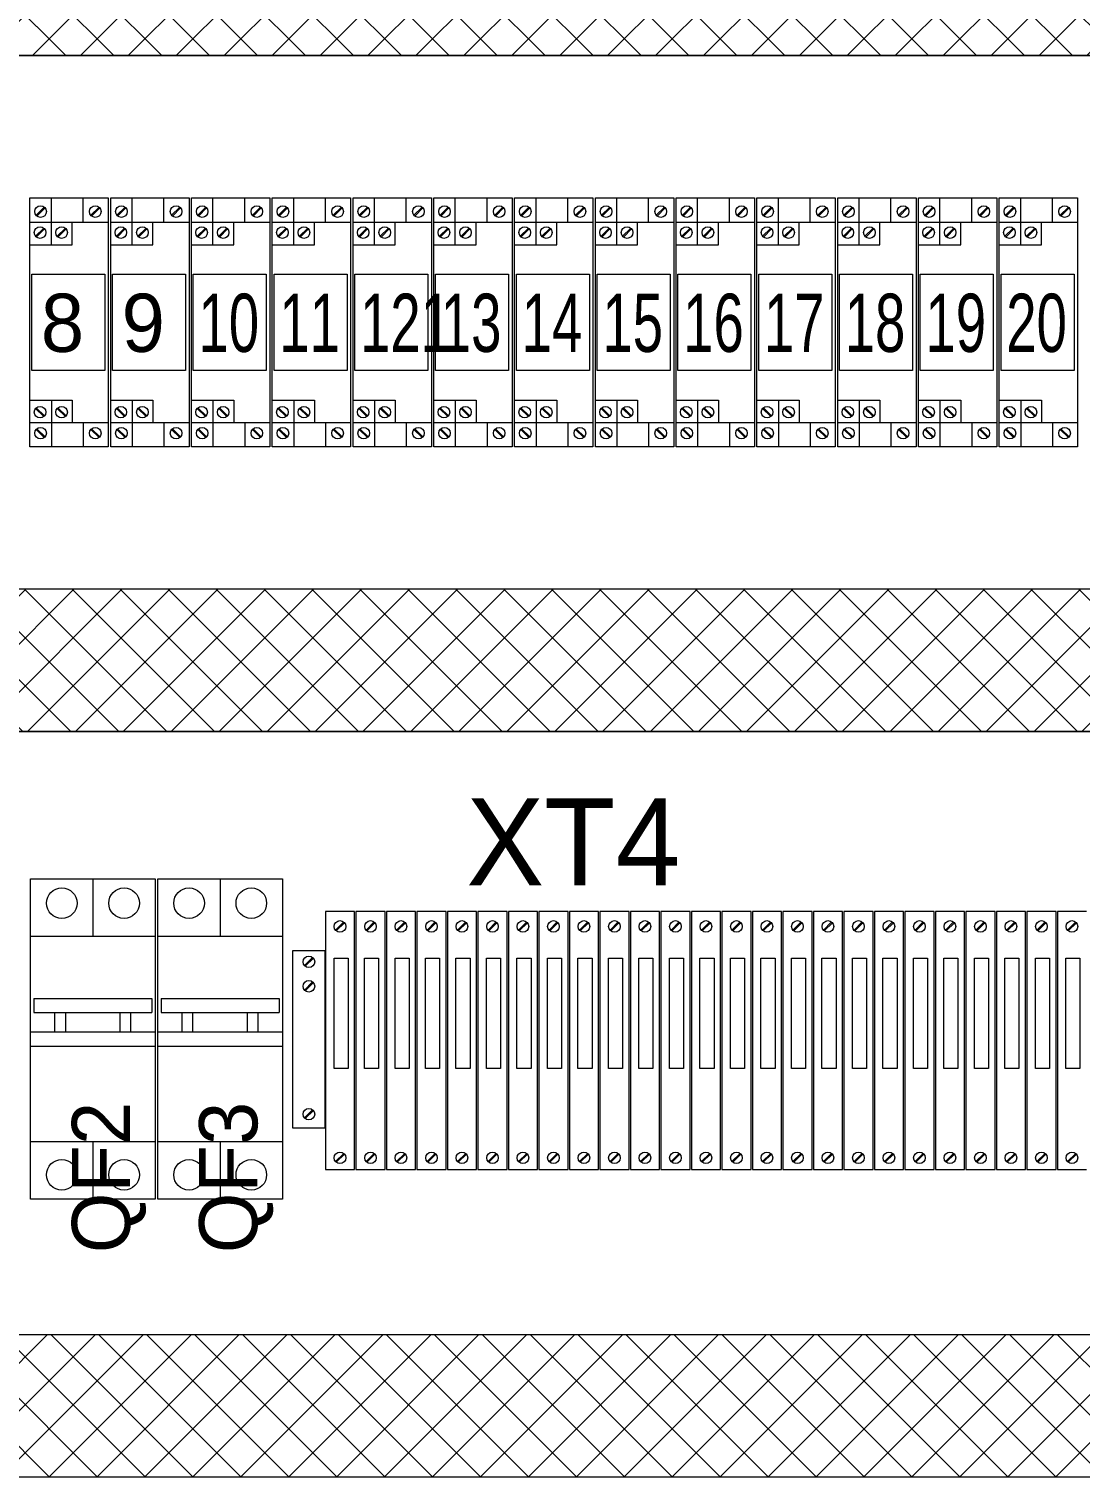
# Model space of a CAD drawing. Header units: millimetres. Extents: x 43457 to 72822, y 60284 to 123188.
# Drawn here: x 44506 to 44801.3, y 61876.1 to 62283.1 of the extents above; entities that cross this region are included whole.
import ezdxf

# ---------------------------------------------------------------- set-up
doc = ezdxf.new("R2010")
doc.units = ezdxf.units.MM
doc.header["$LTSCALE"] = 10
doc.layers.add('1轮廓实线层', color=7, linetype='Continuous', lineweight=18)
doc.layers.add('6文字层', color=3, linetype='Continuous', lineweight=18)
doc.styles.add('样式 1', font='', dxfattribs={"width": 0.9})
doc.styles.get('样式 1').set_extended_font_data('幼圆')

msp = doc.modelspace()

# ---------------------------------------------------------------- hatches: boundary and pattern name
at = {"layer": '1轮廓实线层'}
h = msp.add_hatch(dxfattribs=at)
h.set_pattern_fill('ANSI37', color=4, scale=3, style=0)
h.set_pattern_definition([(45, (4295.804, 0), (-6.7351921, 6.7351921), []), (135, (4295.804, 0), (-6.7351921, -6.7351921), [])])
h.paths.add_polyline_path([(44314.25, 62495.65), (45057.67, 62495.65), (45057.67, 62315.64), (44314.25, 62315.64)], flags=16)
h.paths.add_polyline_path([(44314.23, 62275.64), (45057.67, 62275.64), (45057.67, 62125.64), (44314.23, 62125.64)], flags=16)
h.paths.add_polyline_path([(44314.23, 62085.64), (45057.67, 62085.64), (45057.67, 61916.1), (44314.23, 61916.1)], flags=16)
h.paths.add_polyline_path([(44275.23, 62534.64), (45097.67, 62534.64), (45097.67, 61876.11), (44275.23, 61876.11)])

# ---------------------------------------------------------------- linework, layer by layer
for p, q in [((45057.67, 62275.64), (44314.23, 62275.64)), ((45057.67, 62125.64), (44314.23, 62125.64)), ((45057.67, 62085.64), (44314.23, 62085.64)), ((44506.45, 62044.23), (44523.95, 62044.23)), ((44506.45, 61954.23), (44506.45, 62044.23)), ((44523.95, 62044.23), (44541.45, 62044.23)), ((44523.95, 62044.23), (44523.95, 62028.09)), ((44541.45, 62044.23), (44541.45, 61954.23)), ((44542.21, 62044.23), (44559.71, 62044.23)), ((44542.21, 61954.23), (44542.21, 62044.23)), ((44559.71, 62044.23), (44577.21, 62044.23)), ((44559.71, 62044.23), (44559.71, 62028.09)), ((44577.21, 62044.23), (44577.21, 61954.23)), ((44506.45, 62028.09), (44541.45, 62028.09)), ((44542.21, 62028.09), (44577.21, 62028.09)), ((44507.36, 62010.64), (44540.55, 62010.64)), ((44507.36, 62010.64), (44507.36, 62006.68)), ((44540.55, 62010.64), (44540.55, 62006.68)), ((44543.12, 62010.64), (44576.31, 62010.64)), ((44543.12, 62010.64), (44543.12, 62006.68)), ((44576.31, 62010.64), (44576.31, 62006.68)), ((44507.36, 62006.68), (44540.55, 62006.68)), ((44513.28, 62001.21), (44513.28, 62006.68)), ((44516.29, 62001.21), (44516.29, 62006.68)), ((44531.62, 62001.21), (44531.62, 62006.68)), ((44534.63, 62001.21), (44534.63, 62006.68)), ((44543.12, 62006.68), (44576.31, 62006.68)), ((44549.03, 62001.21), (44549.03, 62006.68)), ((44552.05, 62001.21), (44552.05, 62006.68)), ((44567.38, 62001.21), (44567.38, 62006.68)), ((44570.39, 62001.21), (44570.39, 62006.68)), ((44506.45, 62001.21), (44541.45, 62001.21)), ((44542.21, 62001.21), (44577.21, 62001.21)), ((44506.45, 61997.25), (44541.45, 61997.25)), ((44542.21, 61997.25), (44577.21, 61997.25)), ((44506.45, 61970.38), (44541.45, 61970.38)), ((44523.95, 61970.38), (44523.95, 61954.23)), ((44542.21, 61970.38), (44577.21, 61970.38)), ((44559.71, 61970.38), (44559.71, 61954.23)), ((44523.95, 61954.23), (44506.45, 61954.23)), ((44541.45, 61954.23), (44523.95, 61954.23)), ((44559.71, 61954.23), (44542.21, 61954.23)), ((44577.21, 61954.23), (44559.71, 61954.23))]:
    msp.add_line(p, q, dxfattribs=at)
at = {"layer": '1轮廓实线层', "lineweight": 13}
for p, q in [((44506.25, 62235.64), (44528.25, 62235.64)), ((44506.25, 62165.64), (44506.25, 62235.64)), ((44512.29, 62229.95), (44512.29, 62235.64)), ((44521.2, 62228.8), (44521.2, 62235.64)), ((44528.25, 62235.64), (44528.25, 62165.64)), ((44528.96, 62235.64), (44550.96, 62235.64)), ((44528.96, 62165.64), (44528.96, 62235.64)), ((44534.99, 62229.95), (44534.99, 62235.64)), ((44543.9, 62228.8), (44543.9, 62235.64)), ((44550.96, 62235.64), (44550.96, 62165.64)), ((44551.66, 62235.64), (44573.66, 62235.64)), ((44551.66, 62165.64), (44551.66, 62235.64)), ((44557.69, 62229.95), (44557.69, 62235.64)), ((44566.6, 62228.8), (44566.6, 62235.64)), ((44573.66, 62235.64), (44573.66, 62165.64)), ((44574.36, 62235.64), (44596.36, 62235.64)), ((44574.36, 62165.64), (44574.36, 62235.64)), ((44580.39, 62229.95), (44580.39, 62235.64)), ((44589.3, 62228.8), (44589.3, 62235.64)), ((44596.36, 62235.64), (44596.36, 62165.64)), ((44597.06, 62235.64), (44619.06, 62235.64)), ((44597.06, 62165.64), (44597.06, 62235.64)), ((44603.09, 62229.95), (44603.09, 62235.64)), ((44612, 62228.8), (44612, 62235.64)), ((44619.06, 62235.64), (44619.06, 62165.64)), ((44619.76, 62235.64), (44641.76, 62235.64)), ((44619.76, 62165.64), (44619.76, 62235.64)), ((44625.79, 62229.95), (44625.79, 62235.64)), ((44634.7, 62228.8), (44634.7, 62235.64)), ((44641.76, 62235.64), (44641.76, 62165.64)), ((44642.46, 62235.64), (44664.46, 62235.64)), ((44642.46, 62165.64), (44642.46, 62235.64)), ((44648.49, 62229.95), (44648.49, 62235.64)), ((44657.4, 62228.8), (44657.4, 62235.64)), ((44664.46, 62235.64), (44664.46, 62165.64)), ((44665.16, 62235.64), (44687.16, 62235.64)), ((44665.16, 62165.64), (44665.16, 62235.64)), ((44671.19, 62229.95), (44671.19, 62235.64)), ((44680.11, 62228.8), (44680.11, 62235.64)), ((44687.16, 62235.64), (44687.16, 62165.64)), ((44687.86, 62235.64), (44709.86, 62235.64)), ((44687.86, 62165.64), (44687.86, 62235.64)), ((44693.89, 62229.95), (44693.89, 62235.64)), ((44702.81, 62228.8), (44702.81, 62235.64)), ((44709.86, 62235.64), (44709.86, 62165.64)), ((44710.56, 62235.64), (44732.56, 62235.64)), ((44710.56, 62165.64), (44710.56, 62235.64)), ((44716.59, 62229.95), (44716.59, 62235.64)), ((44725.51, 62228.8), (44725.51, 62235.64)), ((44732.56, 62235.64), (44732.56, 62165.64)), ((44733.26, 62235.64), (44755.26, 62235.64)), ((44733.26, 62165.64), (44733.26, 62235.64)), ((44739.29, 62229.95), (44739.29, 62235.64)), ((44748.21, 62228.8), (44748.21, 62235.64)), ((44755.26, 62235.64), (44755.26, 62165.64)), ((44755.96, 62235.64), (44777.96, 62235.64)), ((44755.96, 62165.64), (44755.96, 62235.64)), ((44761.99, 62229.95), (44761.99, 62235.64)), ((44770.91, 62228.8), (44770.91, 62235.64)), ((44777.96, 62235.64), (44777.96, 62165.64)), ((44778.66, 62235.64), (44800.66, 62235.64)), ((44778.66, 62165.64), (44778.66, 62235.64)), ((44784.69, 62229.95), (44784.69, 62235.64)), ((44793.61, 62228.8), (44793.61, 62235.64)), ((44800.66, 62235.64), (44800.66, 62165.64)), ((44507.99, 62230.73), (44510.29, 62233.03)), ((44508.19, 62230.53), (44510.49, 62232.83)), ((44512.29, 62222.46), (44512.29, 62229.95)), ((44523.37, 62230.73), (44525.67, 62233.03)), ((44523.57, 62230.53), (44525.87, 62232.83)), ((44530.69, 62230.73), (44532.99, 62233.03)), ((44530.89, 62230.53), (44533.19, 62232.83)), ((44534.99, 62222.46), (44534.99, 62229.95)), ((44546.07, 62230.73), (44548.37, 62233.03)), ((44546.27, 62230.53), (44548.57, 62232.83)), ((44553.39, 62230.73), (44555.69, 62233.03)), ((44553.59, 62230.53), (44555.89, 62232.83)), ((44557.69, 62222.46), (44557.69, 62229.95)), ((44568.77, 62230.73), (44571.07, 62233.03)), ((44568.97, 62230.53), (44571.27, 62232.83)), ((44576.09, 62230.73), (44578.39, 62233.03)), ((44576.29, 62230.53), (44578.59, 62232.83)), ((44580.39, 62222.46), (44580.39, 62229.95)), ((44591.47, 62230.73), (44593.77, 62233.03)), ((44591.67, 62230.53), (44593.97, 62232.83)), ((44598.79, 62230.73), (44601.09, 62233.03)), ((44598.99, 62230.53), (44601.29, 62232.83)), ((44603.09, 62222.46), (44603.09, 62229.95)), ((44614.17, 62230.73), (44616.47, 62233.03)), ((44614.37, 62230.53), (44616.67, 62232.83)), ((44621.49, 62230.73), (44623.79, 62233.03)), ((44621.69, 62230.53), (44623.99, 62232.83)), ((44625.79, 62222.46), (44625.79, 62229.95)), ((44636.87, 62230.73), (44639.17, 62233.03)), ((44637.07, 62230.53), (44639.37, 62232.83)), ((44644.19, 62230.73), (44646.49, 62233.03)), ((44644.39, 62230.53), (44646.69, 62232.83)), ((44648.49, 62222.46), (44648.49, 62229.95)), ((44659.57, 62230.73), (44661.87, 62233.03)), ((44659.77, 62230.53), (44662.07, 62232.83)), ((44666.89, 62230.73), (44669.19, 62233.03)), ((44667.09, 62230.53), (44669.39, 62232.83)), ((44671.19, 62222.46), (44671.19, 62229.95)), ((44682.27, 62230.73), (44684.57, 62233.03)), ((44682.47, 62230.53), (44684.77, 62232.83)), ((44689.59, 62230.73), (44691.89, 62233.03)), ((44689.79, 62230.53), (44692.09, 62232.83)), ((44693.89, 62222.46), (44693.89, 62229.95)), ((44704.97, 62230.73), (44707.27, 62233.03)), ((44705.17, 62230.53), (44707.47, 62232.83)), ((44712.29, 62230.73), (44714.59, 62233.03)), ((44712.49, 62230.53), (44714.79, 62232.83)), ((44716.59, 62222.46), (44716.59, 62229.95)), ((44727.67, 62230.73), (44729.97, 62233.03)), ((44727.87, 62230.53), (44730.17, 62232.83)), ((44734.99, 62230.73), (44737.29, 62233.03)), ((44735.19, 62230.53), (44737.49, 62232.83)), ((44739.29, 62222.46), (44739.29, 62229.95)), ((44750.37, 62230.73), (44752.67, 62233.03)), ((44750.57, 62230.53), (44752.87, 62232.83)), ((44757.69, 62230.73), (44759.99, 62233.03)), ((44757.89, 62230.53), (44760.19, 62232.83)), ((44761.99, 62222.46), (44761.99, 62229.95)), ((44773.07, 62230.73), (44775.37, 62233.03)), ((44773.28, 62230.53), (44775.57, 62232.83)), ((44780.39, 62230.73), (44782.69, 62233.03)), ((44780.6, 62230.53), (44782.89, 62232.83)), ((44784.69, 62222.46), (44784.69, 62229.95)), ((44795.77, 62230.73), (44798.07, 62233.03)), ((44795.98, 62230.53), (44798.27, 62232.83)), ((44506.25, 62228.8), (44528.25, 62228.8)), ((44507.84, 62224.83), (44510.14, 62227.13)), ((44508.04, 62224.63), (44510.34, 62226.93)), ((44513.9, 62224.83), (44516.2, 62227.13)), ((44514.1, 62224.63), (44516.4, 62226.93)), ((44518.13, 62222.46), (44518.13, 62228.8)), ((44528.96, 62228.8), (44550.96, 62228.8)), ((44530.54, 62224.83), (44532.84, 62227.13)), ((44530.74, 62224.63), (44533.04, 62226.93)), ((44536.6, 62224.83), (44538.9, 62227.13)), ((44536.8, 62224.63), (44539.1, 62226.93)), ((44540.83, 62222.46), (44540.83, 62228.8)), ((44551.66, 62228.8), (44573.66, 62228.8)), ((44553.24, 62224.83), (44555.54, 62227.13)), ((44553.44, 62224.63), (44555.74, 62226.93)), ((44559.3, 62224.83), (44561.6, 62227.13)), ((44559.5, 62224.63), (44561.8, 62226.93)), ((44563.53, 62222.46), (44563.53, 62228.8)), ((44574.36, 62228.8), (44596.36, 62228.8)), ((44575.94, 62224.83), (44578.24, 62227.13)), ((44576.14, 62224.63), (44578.44, 62226.93)), ((44582, 62224.83), (44584.3, 62227.13)), ((44582.2, 62224.63), (44584.5, 62226.93)), ((44586.23, 62222.46), (44586.23, 62228.8)), ((44597.06, 62228.8), (44619.06, 62228.8)), ((44598.64, 62224.83), (44600.94, 62227.13)), ((44598.84, 62224.63), (44601.14, 62226.93)), ((44604.7, 62224.83), (44607, 62227.13)), ((44604.91, 62224.63), (44607.2, 62226.93)), ((44608.93, 62222.46), (44608.93, 62228.8)), ((44619.76, 62228.8), (44641.76, 62228.8)), ((44621.34, 62224.83), (44623.64, 62227.13)), ((44621.54, 62224.63), (44623.84, 62226.93)), ((44627.4, 62224.83), (44629.7, 62227.13)), ((44627.61, 62224.63), (44629.9, 62226.93)), ((44631.63, 62222.46), (44631.63, 62228.8)), ((44642.46, 62228.8), (44664.46, 62228.8)), ((44644.04, 62224.83), (44646.34, 62227.13)), ((44644.24, 62224.63), (44646.54, 62226.93)), ((44650.1, 62224.83), (44652.4, 62227.13)), ((44650.31, 62224.63), (44652.6, 62226.93)), ((44654.33, 62222.46), (44654.33, 62228.8)), ((44665.16, 62228.8), (44687.16, 62228.8)), ((44666.74, 62224.83), (44669.04, 62227.13)), ((44666.95, 62224.63), (44669.24, 62226.93)), ((44672.81, 62224.83), (44675.1, 62227.13)), ((44673.01, 62224.63), (44675.3, 62226.93)), ((44677.03, 62222.46), (44677.03, 62228.8)), ((44687.86, 62228.8), (44709.86, 62228.8)), ((44689.44, 62224.83), (44691.74, 62227.13)), ((44689.65, 62224.63), (44691.94, 62226.93)), ((44695.51, 62224.83), (44697.8, 62227.13)), ((44695.71, 62224.63), (44698.01, 62226.93)), ((44699.73, 62222.46), (44699.73, 62228.8)), ((44710.56, 62228.8), (44732.56, 62228.8)), ((44712.14, 62224.83), (44714.44, 62227.13)), ((44712.35, 62224.63), (44714.64, 62226.93)), ((44718.21, 62224.83), (44720.5, 62227.13)), ((44718.41, 62224.63), (44720.71, 62226.93)), ((44722.43, 62222.46), (44722.43, 62228.8)), ((44733.26, 62228.8), (44755.26, 62228.8)), ((44734.85, 62224.83), (44737.14, 62227.13)), ((44735.05, 62224.63), (44737.35, 62226.93)), ((44740.91, 62224.83), (44743.2, 62227.13)), ((44741.11, 62224.63), (44743.41, 62226.93)), ((44745.13, 62222.46), (44745.13, 62228.8)), ((44755.96, 62228.8), (44777.96, 62228.8)), ((44757.55, 62224.83), (44759.84, 62227.13)), ((44757.75, 62224.63), (44760.05, 62226.93)), ((44763.61, 62224.83), (44765.91, 62227.13)), ((44763.81, 62224.63), (44766.11, 62226.93)), ((44767.83, 62222.46), (44767.83, 62228.8)), ((44778.66, 62228.8), (44800.66, 62228.8)), ((44780.25, 62224.83), (44782.54, 62227.13)), ((44780.45, 62224.63), (44782.75, 62226.93)), ((44786.31, 62224.83), (44788.61, 62227.13)), ((44786.51, 62224.63), (44788.81, 62226.93)), ((44790.53, 62222.46), (44790.53, 62228.8)), ((44506.25, 62222.46), (44518.13, 62222.46)), ((44528.96, 62222.46), (44540.83, 62222.46)), ((44551.66, 62222.46), (44563.53, 62222.46)), ((44574.36, 62222.46), (44586.23, 62222.46)), ((44597.06, 62222.46), (44608.93, 62222.46)), ((44619.76, 62222.46), (44631.63, 62222.46)), ((44642.46, 62222.46), (44654.33, 62222.46)), ((44665.16, 62222.46), (44677.03, 62222.46)), ((44687.86, 62222.46), (44699.73, 62222.46)), ((44710.56, 62222.46), (44722.43, 62222.46)), ((44733.26, 62222.46), (44745.13, 62222.46)), ((44755.96, 62222.46), (44767.83, 62222.46)), ((44778.66, 62222.46), (44790.53, 62222.46)), ((44506.25, 62178.82), (44518.13, 62178.82)), ((44512.29, 62178.82), (44512.29, 62171.33)), ((44518.13, 62178.82), (44518.13, 62172.47)), ((44528.96, 62178.82), (44540.83, 62178.82)), ((44534.99, 62178.82), (44534.99, 62171.33)), ((44540.83, 62178.82), (44540.83, 62172.47)), ((44551.66, 62178.82), (44563.53, 62178.82)), ((44557.69, 62178.82), (44557.69, 62171.33)), ((44563.53, 62178.82), (44563.53, 62172.47)), ((44574.36, 62178.82), (44586.23, 62178.82)), ((44580.39, 62178.82), (44580.39, 62171.33)), ((44586.23, 62178.82), (44586.23, 62172.47)), ((44597.06, 62178.82), (44608.93, 62178.82)), ((44603.09, 62178.82), (44603.09, 62171.33)), ((44608.93, 62178.82), (44608.93, 62172.47)), ((44619.76, 62178.82), (44631.63, 62178.82)), ((44625.79, 62178.82), (44625.79, 62171.33)), ((44631.63, 62178.82), (44631.63, 62172.47)), ((44642.46, 62178.82), (44654.33, 62178.82)), ((44648.49, 62178.82), (44648.49, 62171.33)), ((44654.33, 62178.82), (44654.33, 62172.47)), ((44665.16, 62178.82), (44677.03, 62178.82)), ((44671.19, 62178.82), (44671.19, 62171.33)), ((44677.03, 62178.82), (44677.03, 62172.47)), ((44687.86, 62178.82), (44699.73, 62178.82)), ((44693.89, 62178.82), (44693.89, 62171.33)), ((44699.73, 62178.82), (44699.73, 62172.47)), ((44710.56, 62178.82), (44722.43, 62178.82)), ((44716.59, 62178.82), (44716.59, 62171.33)), ((44722.43, 62178.82), (44722.43, 62172.47)), ((44733.26, 62178.82), (44745.13, 62178.82)), ((44739.29, 62178.82), (44739.29, 62171.33)), ((44745.13, 62178.82), (44745.13, 62172.47)), ((44755.96, 62178.82), (44767.83, 62178.82)), ((44761.99, 62178.82), (44761.99, 62171.33)), ((44767.83, 62178.82), (44767.83, 62172.47)), ((44778.66, 62178.82), (44790.53, 62178.82)), ((44784.69, 62178.82), (44784.69, 62171.33)), ((44790.53, 62178.82), (44790.53, 62172.47)), ((44507.84, 62176.45), (44510.14, 62174.15)), ((44508.04, 62176.65), (44510.34, 62174.35)), ((44513.9, 62176.45), (44516.2, 62174.15)), ((44514.1, 62176.65), (44516.4, 62174.35)), ((44530.54, 62176.45), (44532.84, 62174.15)), ((44530.74, 62176.65), (44533.04, 62174.35)), ((44536.6, 62176.45), (44538.9, 62174.15)), ((44536.8, 62176.65), (44539.1, 62174.35)), ((44553.24, 62176.45), (44555.54, 62174.15)), ((44553.44, 62176.65), (44555.74, 62174.35)), ((44559.3, 62176.45), (44561.6, 62174.15)), ((44559.5, 62176.65), (44561.8, 62174.35)), ((44575.94, 62176.45), (44578.24, 62174.15)), ((44576.14, 62176.65), (44578.44, 62174.35)), ((44582, 62176.45), (44584.3, 62174.15)), ((44582.2, 62176.65), (44584.5, 62174.35)), ((44598.64, 62176.45), (44600.94, 62174.15)), ((44598.84, 62176.65), (44601.14, 62174.35)), ((44604.7, 62176.45), (44607, 62174.15)), ((44604.91, 62176.65), (44607.2, 62174.35)), ((44621.34, 62176.45), (44623.64, 62174.15)), ((44621.54, 62176.65), (44623.84, 62174.35)), ((44627.4, 62176.45), (44629.7, 62174.15)), ((44627.61, 62176.65), (44629.9, 62174.35)), ((44644.04, 62176.45), (44646.34, 62174.15)), ((44644.24, 62176.65), (44646.54, 62174.35)), ((44650.1, 62176.45), (44652.4, 62174.15)), ((44650.31, 62176.65), (44652.6, 62174.35)), ((44666.74, 62176.45), (44669.04, 62174.15)), ((44666.95, 62176.65), (44669.24, 62174.35)), ((44672.81, 62176.45), (44675.1, 62174.15)), ((44673.01, 62176.65), (44675.3, 62174.35)), ((44689.44, 62176.45), (44691.74, 62174.15)), ((44689.65, 62176.65), (44691.94, 62174.35)), ((44695.51, 62176.45), (44697.8, 62174.15)), ((44695.71, 62176.65), (44698.01, 62174.35)), ((44712.14, 62176.45), (44714.44, 62174.15)), ((44712.35, 62176.65), (44714.64, 62174.35)), ((44718.21, 62176.45), (44720.5, 62174.15)), ((44718.41, 62176.65), (44720.71, 62174.35)), ((44734.85, 62176.45), (44737.14, 62174.15)), ((44735.05, 62176.65), (44737.35, 62174.35)), ((44740.91, 62176.45), (44743.2, 62174.15)), ((44741.11, 62176.65), (44743.41, 62174.35)), ((44757.55, 62176.45), (44759.84, 62174.15)), ((44757.75, 62176.65), (44760.05, 62174.35)), ((44763.61, 62176.45), (44765.91, 62174.15)), ((44763.81, 62176.65), (44766.11, 62174.35)), ((44780.25, 62176.45), (44782.54, 62174.15)), ((44780.45, 62176.65), (44782.75, 62174.35)), ((44786.31, 62176.45), (44788.61, 62174.15)), ((44786.51, 62176.65), (44788.81, 62174.35)), ((44506.25, 62172.47), (44528.25, 62172.47)), ((44507.99, 62170.55), (44510.29, 62168.25)), ((44508.19, 62170.75), (44510.49, 62168.45)), ((44512.29, 62171.33), (44512.29, 62165.64)), ((44521.2, 62172.47), (44521.2, 62165.64)), ((44523.37, 62170.55), (44525.67, 62168.25)), ((44523.57, 62170.75), (44525.87, 62168.45)), ((44528.96, 62172.47), (44550.96, 62172.47)), ((44530.69, 62170.55), (44532.99, 62168.25)), ((44530.89, 62170.75), (44533.19, 62168.45)), ((44534.99, 62171.33), (44534.99, 62165.64)), ((44543.9, 62172.47), (44543.9, 62165.64)), ((44546.07, 62170.55), (44548.37, 62168.25)), ((44546.27, 62170.75), (44548.57, 62168.45)), ((44551.66, 62172.47), (44573.66, 62172.47)), ((44553.39, 62170.55), (44555.69, 62168.25)), ((44553.59, 62170.75), (44555.89, 62168.45)), ((44557.69, 62171.33), (44557.69, 62165.64)), ((44566.6, 62172.47), (44566.6, 62165.64)), ((44568.77, 62170.55), (44571.07, 62168.25)), ((44568.97, 62170.75), (44571.27, 62168.45)), ((44574.36, 62172.47), (44596.36, 62172.47)), ((44576.09, 62170.55), (44578.39, 62168.25)), ((44576.29, 62170.75), (44578.59, 62168.45)), ((44580.39, 62171.33), (44580.39, 62165.64)), ((44589.3, 62172.47), (44589.3, 62165.64)), ((44591.47, 62170.55), (44593.77, 62168.25)), ((44591.67, 62170.75), (44593.97, 62168.45)), ((44597.06, 62172.47), (44619.06, 62172.47)), ((44598.79, 62170.55), (44601.09, 62168.25)), ((44598.99, 62170.75), (44601.29, 62168.45)), ((44603.09, 62171.33), (44603.09, 62165.64)), ((44612, 62172.47), (44612, 62165.64)), ((44614.17, 62170.55), (44616.47, 62168.25)), ((44614.37, 62170.75), (44616.67, 62168.45)), ((44619.76, 62172.47), (44641.76, 62172.47)), ((44621.49, 62170.55), (44623.79, 62168.25)), ((44621.69, 62170.75), (44623.99, 62168.45)), ((44625.79, 62171.33), (44625.79, 62165.64)), ((44634.7, 62172.47), (44634.7, 62165.64)), ((44636.87, 62170.55), (44639.17, 62168.25)), ((44637.07, 62170.75), (44639.37, 62168.45)), ((44642.46, 62172.47), (44664.46, 62172.47)), ((44644.19, 62170.55), (44646.49, 62168.25)), ((44644.39, 62170.75), (44646.69, 62168.45)), ((44648.49, 62171.33), (44648.49, 62165.64)), ((44657.4, 62172.47), (44657.4, 62165.64)), ((44659.57, 62170.55), (44661.87, 62168.25)), ((44659.77, 62170.75), (44662.07, 62168.45)), ((44665.16, 62172.47), (44687.16, 62172.47)), ((44666.89, 62170.55), (44669.19, 62168.25)), ((44667.09, 62170.75), (44669.39, 62168.45)), ((44671.19, 62171.33), (44671.19, 62165.64)), ((44680.11, 62172.47), (44680.11, 62165.64)), ((44682.27, 62170.55), (44684.57, 62168.25)), ((44682.47, 62170.75), (44684.77, 62168.45)), ((44687.86, 62172.47), (44709.86, 62172.47)), ((44689.59, 62170.55), (44691.89, 62168.25)), ((44689.79, 62170.75), (44692.09, 62168.45)), ((44693.89, 62171.33), (44693.89, 62165.64)), ((44702.81, 62172.47), (44702.81, 62165.64)), ((44704.97, 62170.55), (44707.27, 62168.25)), ((44705.17, 62170.75), (44707.47, 62168.45)), ((44710.56, 62172.47), (44732.56, 62172.47)), ((44712.29, 62170.55), (44714.59, 62168.25)), ((44712.49, 62170.75), (44714.79, 62168.45)), ((44716.59, 62171.33), (44716.59, 62165.64)), ((44725.51, 62172.47), (44725.51, 62165.64)), ((44727.67, 62170.55), (44729.97, 62168.25)), ((44727.87, 62170.75), (44730.17, 62168.45)), ((44733.26, 62172.47), (44755.26, 62172.47)), ((44734.99, 62170.55), (44737.29, 62168.25)), ((44735.19, 62170.75), (44737.49, 62168.45)), ((44739.29, 62171.33), (44739.29, 62165.64)), ((44748.21, 62172.47), (44748.21, 62165.64)), ((44750.37, 62170.55), (44752.67, 62168.25)), ((44750.57, 62170.75), (44752.87, 62168.45)), ((44755.96, 62172.47), (44777.96, 62172.47)), ((44757.69, 62170.55), (44759.99, 62168.25)), ((44757.89, 62170.75), (44760.19, 62168.45)), ((44761.99, 62171.33), (44761.99, 62165.64)), ((44770.91, 62172.47), (44770.91, 62165.64)), ((44773.07, 62170.55), (44775.37, 62168.25)), ((44773.28, 62170.75), (44775.57, 62168.45)), ((44778.66, 62172.47), (44800.66, 62172.47)), ((44780.39, 62170.55), (44782.69, 62168.25)), ((44780.6, 62170.75), (44782.89, 62168.45)), ((44784.69, 62171.33), (44784.69, 62165.64)), ((44793.61, 62172.47), (44793.61, 62165.64)), ((44795.77, 62170.55), (44798.07, 62168.25)), ((44795.98, 62170.75), (44798.27, 62168.45)), ((44528.25, 62165.64), (44506.25, 62165.64)), ((44550.96, 62165.64), (44528.96, 62165.64)), ((44573.66, 62165.64), (44551.66, 62165.64)), ((44596.36, 62165.64), (44574.36, 62165.64)), ((44619.06, 62165.64), (44597.06, 62165.64)), ((44641.76, 62165.64), (44619.76, 62165.64)), ((44664.46, 62165.64), (44642.46, 62165.64)), ((44687.16, 62165.64), (44665.16, 62165.64)), ((44709.86, 62165.64), (44687.86, 62165.64)), ((44732.56, 62165.64), (44710.56, 62165.64)), ((44755.26, 62165.64), (44733.26, 62165.64)), ((44777.96, 62165.64), (44755.96, 62165.64)), ((44800.66, 62165.64), (44778.66, 62165.64)), ((44597.48, 62035.07), (44589.28, 62035.07)), ((44589.28, 62035.07), (44589.28, 61962.57)), ((44597.48, 61962.57), (44597.48, 62035.07)), ((44606.05, 62035.07), (44597.85, 62035.07)), ((44597.85, 62035.07), (44597.85, 61962.57)), ((44606.05, 61962.57), (44606.05, 62035.07)), ((44614.62, 62035.07), (44606.42, 62035.07)), ((44606.42, 62035.07), (44606.42, 61962.57)), ((44614.62, 61962.57), (44614.62, 62035.07)), ((44623.19, 62035.07), (44614.99, 62035.07)), ((44614.99, 62035.07), (44614.99, 61962.57)), ((44623.19, 61962.57), (44623.19, 62035.07)), ((44631.76, 62035.07), (44623.56, 62035.07)), ((44623.56, 62035.07), (44623.56, 61962.57)), ((44631.76, 61962.57), (44631.76, 62035.07)), ((44640.33, 62035.07), (44632.13, 62035.07)), ((44632.13, 62035.07), (44632.13, 61962.57)), ((44640.33, 61962.57), (44640.33, 62035.07)), ((44648.9, 62035.07), (44640.7, 62035.07)), ((44640.7, 62035.07), (44640.7, 61962.57)), ((44648.9, 61962.57), (44648.9, 62035.07)), ((44657.47, 62035.07), (44649.27, 62035.07)), ((44649.27, 62035.07), (44649.27, 61962.57)), ((44657.47, 61962.57), (44657.47, 62035.07)), ((44666.04, 62035.07), (44657.84, 62035.07)), ((44657.84, 62035.07), (44657.84, 61962.57)), ((44666.04, 61962.57), (44666.04, 62035.07)), ((44674.61, 62035.07), (44666.41, 62035.07)), ((44666.41, 62035.07), (44666.41, 61962.57)), ((44674.61, 61962.57), (44674.61, 62035.07)), ((44683.18, 62035.07), (44674.98, 62035.07)), ((44674.98, 62035.07), (44674.98, 61962.57)), ((44683.18, 61962.57), (44683.18, 62035.07)), ((44691.75, 62035.07), (44683.55, 62035.07)), ((44683.55, 62035.07), (44683.55, 61962.57)), ((44691.75, 61962.57), (44691.75, 62035.07)), ((44700.32, 62035.07), (44692.12, 62035.07)), ((44692.12, 62035.07), (44692.12, 61962.57)), ((44700.32, 61962.57), (44700.32, 62035.07)), ((44708.89, 62035.07), (44700.69, 62035.07)), ((44700.69, 62035.07), (44700.69, 61962.57)), ((44708.89, 61962.57), (44708.89, 62035.07)), ((44717.46, 62035.07), (44709.26, 62035.07)), ((44709.26, 62035.07), (44709.26, 61962.57)), ((44717.46, 61962.57), (44717.46, 62035.07)), ((44726.03, 62035.07), (44717.83, 62035.07)), ((44717.83, 62035.07), (44717.83, 61962.57)), ((44726.03, 61962.57), (44726.03, 62035.07)), ((44734.6, 62035.07), (44726.4, 62035.07)), ((44726.4, 62035.07), (44726.4, 61962.57)), ((44734.6, 61962.57), (44734.6, 62035.07)), ((44743.17, 62035.07), (44734.97, 62035.07)), ((44734.97, 62035.07), (44734.97, 61962.57)), ((44743.17, 61962.57), (44743.17, 62035.07)), ((44751.75, 62035.07), (44743.55, 62035.07)), ((44743.55, 62035.07), (44743.55, 61962.57)), ((44751.75, 61962.57), (44751.75, 62035.07)), ((44760.32, 62035.07), (44752.12, 62035.07)), ((44752.12, 62035.07), (44752.12, 61962.57)), ((44760.32, 61962.57), (44760.32, 62035.07)), ((44768.89, 62035.07), (44760.69, 62035.07)), ((44760.69, 62035.07), (44760.69, 61962.57)), ((44768.89, 61962.57), (44768.89, 62035.07)), ((44777.46, 62035.07), (44769.26, 62035.07)), ((44769.26, 62035.07), (44769.26, 61962.57)), ((44777.46, 61962.57), (44777.46, 62035.07)), ((44786.03, 62035.07), (44777.83, 62035.07)), ((44777.83, 62035.07), (44777.83, 61962.57)), ((44786.03, 61962.57), (44786.03, 62035.07)), ((44794.6, 62035.07), (44786.4, 62035.07)), ((44786.4, 62035.07), (44786.4, 61962.57)), ((44794.6, 61962.57), (44794.6, 62035.07)), ((44803.17, 62035.07), (44794.97, 62035.07)), ((44794.97, 62035.07), (44794.97, 61962.57)), ((44592.13, 62029.81), (44594.43, 62032.11)), ((44592.33, 62029.61), (44594.63, 62031.91)), ((44600.7, 62029.81), (44603, 62032.11)), ((44600.9, 62029.61), (44603.2, 62031.91)), ((44609.27, 62029.81), (44611.57, 62032.11)), ((44609.47, 62029.61), (44611.77, 62031.91)), ((44617.84, 62029.81), (44620.14, 62032.11)), ((44618.04, 62029.61), (44620.34, 62031.91)), ((44626.41, 62029.81), (44628.71, 62032.11)), ((44626.61, 62029.61), (44628.91, 62031.91)), ((44634.98, 62029.81), (44637.28, 62032.11)), ((44635.18, 62029.61), (44637.48, 62031.91)), ((44643.55, 62029.81), (44645.85, 62032.11)), ((44643.75, 62029.61), (44646.05, 62031.91)), ((44652.12, 62029.81), (44654.42, 62032.11)), ((44652.32, 62029.61), (44654.62, 62031.91)), ((44660.69, 62029.81), (44662.99, 62032.11)), ((44660.89, 62029.61), (44663.19, 62031.91)), ((44669.26, 62029.81), (44671.56, 62032.11)), ((44669.46, 62029.61), (44671.76, 62031.91)), ((44677.83, 62029.81), (44680.13, 62032.11)), ((44678.03, 62029.61), (44680.33, 62031.91)), ((44686.4, 62029.81), (44688.7, 62032.11)), ((44686.6, 62029.61), (44688.9, 62031.91)), ((44694.97, 62029.81), (44697.27, 62032.11)), ((44695.17, 62029.61), (44697.47, 62031.91)), ((44703.54, 62029.81), (44705.84, 62032.11)), ((44703.74, 62029.61), (44706.04, 62031.91)), ((44712.11, 62029.81), (44714.41, 62032.11)), ((44712.32, 62029.61), (44714.61, 62031.91)), ((44720.68, 62029.81), (44722.98, 62032.11)), ((44720.89, 62029.61), (44723.18, 62031.91)), ((44729.25, 62029.81), (44731.55, 62032.11)), ((44729.46, 62029.61), (44731.75, 62031.91)), ((44737.83, 62029.81), (44740.12, 62032.11)), ((44738.03, 62029.61), (44740.32, 62031.91)), ((44746.4, 62029.81), (44748.69, 62032.11)), ((44746.6, 62029.61), (44748.9, 62031.91)), ((44754.97, 62029.81), (44757.26, 62032.11)), ((44755.17, 62029.61), (44757.47, 62031.91)), ((44763.54, 62029.81), (44765.83, 62032.11)), ((44763.74, 62029.61), (44766.04, 62031.91)), ((44772.11, 62029.81), (44774.41, 62032.11)), ((44772.31, 62029.61), (44774.61, 62031.91)), ((44780.68, 62029.81), (44782.98, 62032.11)), ((44780.88, 62029.61), (44783.18, 62031.91)), ((44789.25, 62029.81), (44791.55, 62032.11)), ((44789.45, 62029.61), (44791.75, 62031.91)), ((44797.82, 62029.81), (44800.12, 62032.11)), ((44798.02, 62029.61), (44800.32, 62031.91)), ((44580.14, 62024.13), (44589.14, 62024.13)), ((44580.14, 61974.13), (44580.14, 62024.13)), ((44583.39, 62019.87), (44585.69, 62022.17)), ((44589.14, 62024.13), (44589.14, 61974.13)), ((44583.59, 62019.67), (44585.89, 62021.96)), ((44583.39, 62012.99), (44585.69, 62015.29)), ((44583.59, 62012.79), (44585.89, 62015.09)), ((44583.39, 61977.05), (44585.69, 61979.35)), ((44583.59, 61976.85), (44585.89, 61979.14)), ((44589.14, 61974.13), (44580.14, 61974.13)), ((44592.13, 61964.77), (44594.43, 61967.07)), ((44592.33, 61964.57), (44594.63, 61966.87)), ((44600.7, 61964.77), (44603, 61967.07)), ((44600.9, 61964.57), (44603.2, 61966.87)), ((44609.27, 61964.77), (44611.57, 61967.07)), ((44609.47, 61964.57), (44611.77, 61966.87)), ((44617.84, 61964.77), (44620.14, 61967.07)), ((44618.04, 61964.57), (44620.34, 61966.87)), ((44626.41, 61964.77), (44628.71, 61967.07)), ((44626.61, 61964.57), (44628.91, 61966.87)), ((44634.98, 61964.77), (44637.28, 61967.07)), ((44635.18, 61964.57), (44637.48, 61966.87)), ((44643.55, 61964.77), (44645.85, 61967.07)), ((44643.75, 61964.57), (44646.05, 61966.87)), ((44652.12, 61964.77), (44654.42, 61967.07)), ((44652.32, 61964.57), (44654.62, 61966.87)), ((44660.69, 61964.77), (44662.99, 61967.07)), ((44660.89, 61964.57), (44663.19, 61966.87)), ((44669.26, 61964.77), (44671.56, 61967.07)), ((44669.46, 61964.57), (44671.76, 61966.87)), ((44677.83, 61964.77), (44680.13, 61967.07)), ((44678.03, 61964.57), (44680.33, 61966.87)), ((44686.4, 61964.77), (44688.7, 61967.07)), ((44686.6, 61964.57), (44688.9, 61966.87)), ((44694.97, 61964.77), (44697.27, 61967.07)), ((44695.17, 61964.57), (44697.47, 61966.87)), ((44703.54, 61964.77), (44705.84, 61967.07)), ((44703.74, 61964.57), (44706.04, 61966.87)), ((44712.11, 61964.77), (44714.41, 61967.07)), ((44712.32, 61964.57), (44714.61, 61966.87)), ((44720.68, 61964.77), (44722.98, 61967.07)), ((44720.89, 61964.57), (44723.18, 61966.87)), ((44729.25, 61964.77), (44731.55, 61967.07)), ((44729.46, 61964.57), (44731.75, 61966.87)), ((44737.83, 61964.77), (44740.12, 61967.07)), ((44738.03, 61964.57), (44740.32, 61966.87)), ((44746.4, 61964.77), (44748.69, 61967.07)), ((44746.6, 61964.57), (44748.9, 61966.87)), ((44754.97, 61964.77), (44757.26, 61967.07)), ((44755.17, 61964.57), (44757.47, 61966.87)), ((44763.54, 61964.77), (44765.83, 61967.07)), ((44763.74, 61964.57), (44766.04, 61966.87)), ((44772.11, 61964.77), (44774.41, 61967.07)), ((44772.31, 61964.57), (44774.61, 61966.87)), ((44780.68, 61964.77), (44782.98, 61967.07)), ((44780.88, 61964.57), (44783.18, 61966.87)), ((44789.25, 61964.77), (44791.55, 61967.07)), ((44789.45, 61964.57), (44791.75, 61966.87)), ((44797.82, 61964.77), (44800.12, 61967.07)), ((44798.02, 61964.57), (44800.32, 61966.87)), ((44589.28, 61962.57), (44597.48, 61962.57)), ((44597.85, 61962.57), (44606.05, 61962.57)), ((44606.42, 61962.57), (44614.62, 61962.57)), ((44614.99, 61962.57), (44623.19, 61962.57)), ((44623.56, 61962.57), (44631.76, 61962.57)), ((44632.13, 61962.57), (44640.33, 61962.57)), ((44640.7, 61962.57), (44648.9, 61962.57)), ((44649.27, 61962.57), (44657.47, 61962.57)), ((44657.84, 61962.57), (44666.04, 61962.57)), ((44666.41, 61962.57), (44674.61, 61962.57)), ((44674.98, 61962.57), (44683.18, 61962.57)), ((44683.55, 61962.57), (44691.75, 61962.57)), ((44692.12, 61962.57), (44700.32, 61962.57)), ((44700.69, 61962.57), (44708.89, 61962.57)), ((44709.26, 61962.57), (44717.46, 61962.57)), ((44717.83, 61962.57), (44726.03, 61962.57)), ((44726.4, 61962.57), (44734.6, 61962.57)), ((44734.97, 61962.57), (44743.17, 61962.57)), ((44743.55, 61962.57), (44751.75, 61962.57)), ((44752.12, 61962.57), (44760.32, 61962.57)), ((44760.69, 61962.57), (44768.89, 61962.57)), ((44769.26, 61962.57), (44777.46, 61962.57)), ((44777.83, 61962.57), (44786.03, 61962.57)), ((44786.4, 61962.57), (44794.6, 61962.57)), ((44794.97, 61962.57), (44803.17, 61962.57))]:
    msp.add_line(p, q, dxfattribs=at)
at = {"layer": '1轮廓实线层'}
for points in [[(44275.23, 62534.64), (45097.67, 62534.64), (45097.67, 61876.11), (44275.23, 61876.11)], [(44314.23, 62275.64), (45057.67, 62275.64), (45057.67, 62125.64), (44314.23, 62125.64)], [(44314.23, 62085.64), (45057.67, 62085.64), (45057.67, 61916.1), (44314.23, 61916.1)]]:
    msp.add_lwpolyline(points, close=True, dxfattribs=at)
at = {"layer": '1轮廓实线层', "lineweight": 13}
for points in [[(44506.74, 62214.15), (44527.25, 62214.15), (44527.25, 62187.13), (44506.74, 62187.13)], [(44529.44, 62214.15), (44549.95, 62214.15), (44549.95, 62187.13), (44529.44, 62187.13)], [(44552.14, 62214.15), (44572.65, 62214.15), (44572.65, 62187.13), (44552.14, 62187.13)], [(44574.84, 62214.15), (44595.35, 62214.15), (44595.35, 62187.13), (44574.84, 62187.13)], [(44597.54, 62214.15), (44618.05, 62214.15), (44618.05, 62187.13), (44597.54, 62187.13)], [(44620.24, 62214.15), (44640.75, 62214.15), (44640.75, 62187.13), (44620.24, 62187.13)], [(44642.94, 62214.15), (44663.46, 62214.15), (44663.46, 62187.13), (44642.94, 62187.13)], [(44665.64, 62214.15), (44686.16, 62214.15), (44686.16, 62187.13), (44665.64, 62187.13)], [(44688.34, 62214.15), (44708.86, 62214.15), (44708.86, 62187.13), (44688.34, 62187.13)], [(44711.05, 62214.15), (44731.56, 62214.15), (44731.56, 62187.13), (44711.05, 62187.13)], [(44733.75, 62214.15), (44754.26, 62214.15), (44754.26, 62187.13), (44733.75, 62187.13)], [(44756.45, 62214.15), (44776.96, 62214.15), (44776.96, 62187.13), (44756.45, 62187.13)], [(44779.15, 62214.15), (44799.66, 62214.15), (44799.66, 62187.13), (44779.15, 62187.13)], [(44591.7, 62021.92), (44595.64, 62021.92), (44595.64, 61990.98), (44591.7, 61990.98)], [(44600.27, 62021.92), (44604.21, 62021.92), (44604.21, 61990.98), (44600.27, 61990.98)], [(44608.84, 62021.92), (44612.78, 62021.92), (44612.78, 61990.98), (44608.84, 61990.98)], [(44617.41, 62021.92), (44621.35, 62021.92), (44621.35, 61990.98), (44617.41, 61990.98)], [(44625.98, 62021.92), (44629.92, 62021.92), (44629.92, 61990.98), (44625.98, 61990.98)], [(44634.55, 62021.92), (44638.49, 62021.92), (44638.49, 61990.98), (44634.55, 61990.98)], [(44643.12, 62021.92), (44647.06, 62021.92), (44647.06, 61990.98), (44643.12, 61990.98)], [(44651.69, 62021.92), (44655.63, 62021.92), (44655.63, 61990.98), (44651.69, 61990.98)], [(44660.26, 62021.92), (44664.2, 62021.92), (44664.2, 61990.98), (44660.26, 61990.98)], [(44668.83, 62021.92), (44672.77, 62021.92), (44672.77, 61990.98), (44668.83, 61990.98)], [(44677.4, 62021.92), (44681.34, 62021.92), (44681.34, 61990.98), (44677.4, 61990.98)], [(44685.97, 62021.92), (44689.92, 62021.92), (44689.92, 61990.98), (44685.97, 61990.98)], [(44694.54, 62021.92), (44698.49, 62021.92), (44698.49, 61990.98), (44694.54, 61990.98)], [(44703.11, 62021.92), (44707.06, 62021.92), (44707.06, 61990.98), (44703.11, 61990.98)], [(44711.68, 62021.92), (44715.63, 62021.92), (44715.63, 61990.98), (44711.68, 61990.98)], [(44720.25, 62021.92), (44724.2, 62021.92), (44724.2, 61990.98), (44720.25, 61990.98)], [(44728.82, 62021.92), (44732.77, 62021.92), (44732.77, 61990.98), (44728.82, 61990.98)], [(44737.39, 62021.92), (44741.34, 62021.92), (44741.34, 61990.98), (44737.39, 61990.98)], [(44745.96, 62021.92), (44749.91, 62021.92), (44749.91, 61990.98), (44745.96, 61990.98)], [(44754.53, 62021.92), (44758.48, 62021.92), (44758.48, 61990.98), (44754.53, 61990.98)], [(44763.1, 62021.92), (44767.05, 62021.92), (44767.05, 61990.98), (44763.1, 61990.98)], [(44771.67, 62021.92), (44775.62, 62021.92), (44775.62, 61990.98), (44771.67, 61990.98)], [(44780.25, 62021.92), (44784.19, 62021.92), (44784.19, 61990.98), (44780.25, 61990.98)], [(44788.82, 62021.92), (44792.76, 62021.92), (44792.76, 61990.98), (44788.82, 61990.98)], [(44797.39, 62021.92), (44801.33, 62021.92), (44801.33, 61990.98), (44797.39, 61990.98)]]:
    msp.add_lwpolyline(points, close=True, dxfattribs=at)
at = {"layer": '1轮廓实线层'}
msp.add_lwpolyline([(45057.67, 62085.64), (45057.67, 61917.11, -0.414214), (45056.67, 61916.11), (44315.23, 61916.11, -0.414214), (44314.23, 61917.11), (44314.23, 62085.64)], format="xyb", dxfattribs=at)
at = {"layer": '1轮廓实线层', "lineweight": 13}
for centre in [(44509.24, 62231.78), (44524.62, 62231.78), (44531.94, 62231.78), (44547.32, 62231.78), (44554.64, 62231.78), (44570.02, 62231.78), (44577.34, 62231.78), (44592.72, 62231.78), (44600.04, 62231.78), (44615.42, 62231.78), (44622.74, 62231.78), (44638.12, 62231.78), (44645.44, 62231.78), (44660.82, 62231.78), (44668.14, 62231.78), (44683.52, 62231.78), (44690.84, 62231.78), (44706.22, 62231.78), (44713.54, 62231.78), (44728.92, 62231.78), (44736.24, 62231.78), (44751.62, 62231.78), (44758.94, 62231.78), (44774.32, 62231.78), (44781.64, 62231.78), (44797.02, 62231.78), (44509.09, 62225.88), (44515.15, 62225.88), (44531.79, 62225.88), (44537.85, 62225.88), (44554.49, 62225.88), (44560.55, 62225.88), (44577.19, 62225.88), (44583.25, 62225.88), (44599.89, 62225.88), (44605.95, 62225.88), (44622.59, 62225.88), (44628.65, 62225.88), (44645.29, 62225.88), (44651.35, 62225.88), (44667.99, 62225.88), (44674.05, 62225.88), (44690.69, 62225.88), (44696.76, 62225.88), (44713.39, 62225.88), (44719.46, 62225.88), (44736.09, 62225.88), (44742.16, 62225.88), (44758.8, 62225.88), (44764.86, 62225.88), (44781.5, 62225.88), (44787.56, 62225.88), (44509.09, 62175.4), (44515.15, 62175.4), (44531.79, 62175.4), (44537.85, 62175.4), (44554.49, 62175.4), (44560.55, 62175.4), (44577.19, 62175.4), (44583.25, 62175.4), (44599.89, 62175.4), (44605.95, 62175.4), (44622.59, 62175.4), (44628.65, 62175.4), (44645.29, 62175.4), (44651.35, 62175.4), (44667.99, 62175.4), (44674.05, 62175.4), (44690.69, 62175.4), (44696.76, 62175.4), (44713.39, 62175.4), (44719.46, 62175.4), (44736.09, 62175.4), (44742.16, 62175.4), (44758.8, 62175.4), (44764.86, 62175.4), (44781.5, 62175.4), (44787.56, 62175.4), (44509.24, 62169.5), (44524.62, 62169.5), (44531.94, 62169.5), (44547.32, 62169.5), (44554.64, 62169.5), (44570.02, 62169.5), (44577.34, 62169.5), (44592.72, 62169.5), (44600.04, 62169.5), (44615.42, 62169.5), (44622.74, 62169.5), (44638.12, 62169.5), (44645.44, 62169.5), (44660.82, 62169.5), (44668.14, 62169.5), (44683.52, 62169.5), (44690.84, 62169.5), (44706.22, 62169.5), (44713.54, 62169.5), (44728.92, 62169.5), (44736.24, 62169.5), (44751.62, 62169.5), (44758.94, 62169.5), (44774.32, 62169.5), (44781.64, 62169.5), (44797.02, 62169.5), (44593.38, 62030.86), (44601.95, 62030.86), (44610.52, 62030.86), (44619.09, 62030.86), (44627.66, 62030.86), (44636.23, 62030.86), (44644.8, 62030.86), (44653.37, 62030.86), (44661.94, 62030.86), (44670.51, 62030.86), (44679.08, 62030.86), (44687.65, 62030.86), (44696.22, 62030.86), (44704.79, 62030.86), (44713.36, 62030.86), (44721.93, 62030.86), (44730.5, 62030.86), (44739.07, 62030.86), (44747.65, 62030.86), (44756.22, 62030.86), (44764.79, 62030.86), (44773.36, 62030.86), (44781.93, 62030.86), (44790.5, 62030.86), (44799.07, 62030.86), (44584.64, 62020.92), (44584.64, 62014.04), (44584.64, 61978.1), (44593.38, 61965.82), (44601.95, 61965.82), (44610.52, 61965.82), (44619.09, 61965.82), (44627.66, 61965.82), (44636.23, 61965.82), (44644.8, 61965.82), (44653.37, 61965.82), (44661.94, 61965.82), (44670.51, 61965.82), (44679.08, 61965.82), (44687.65, 61965.82), (44696.22, 61965.82), (44704.79, 61965.82), (44713.36, 61965.82), (44721.93, 61965.82), (44730.5, 61965.82), (44739.07, 61965.82), (44747.65, 61965.82), (44756.22, 61965.82), (44764.79, 61965.82), (44773.36, 61965.82), (44781.93, 61965.82), (44790.5, 61965.82), (44799.07, 61965.82)]:
    msp.add_circle(centre, 1.63, dxfattribs=at)
at = {"layer": '1轮廓实线层'}
for centre in [(44515.2, 62037.4), (44532.7, 62037.4), (44550.96, 62037.4), (44568.46, 62037.4), (44515.2, 61961.06), (44532.7, 61961.06), (44550.96, 61961.06), (44568.46, 61961.06)]:
    msp.add_circle(centre, 4.3, dxfattribs=at)

# ---------------------------------------------------------------- texts
at = {"layer": '6文字层', "style": '样式 1'}
for s, height, p in [('8', 16.36, (44509.31, 62192.34)), ('9', 16.36, (44532.01, 62192.34)), ('XT4', 24.542, (44628.87, 62042.37))]:
    msp.add_text(s, height=height, dxfattribs=at).set_placement(p)
at = {"layer": '6文字层', "style": '样式 1', "width": 0.7}
for s, p in [('10', (44553.62, 62192.34)), ('11', (44576.32, 62192.34)), ('121', (44599.02, 62192.34)), ('13', (44621.72, 62192.34)), ('14', (44644.42, 62192.34)), ('15', (44667.12, 62192.34)), ('16', (44689.82, 62192.34)), ('17', (44712.52, 62192.34)), ('18', (44735.22, 62192.34)), ('19', (44757.92, 62192.34)), ('20', (44780.62, 62192.34))]:
    msp.add_text(s, height=16.361, dxfattribs=at).set_placement(p)
at = {"layer": '6文字层', "style": '样式 1'}
for s, p in [('QF2', (44534.4, 61939.03)), ('QF3', (44570.16, 61939.03))]:
    msp.add_text(s, height=16.361, rotation=90, dxfattribs=at).set_placement(p)

doc.saveas('drawing.dxf')
